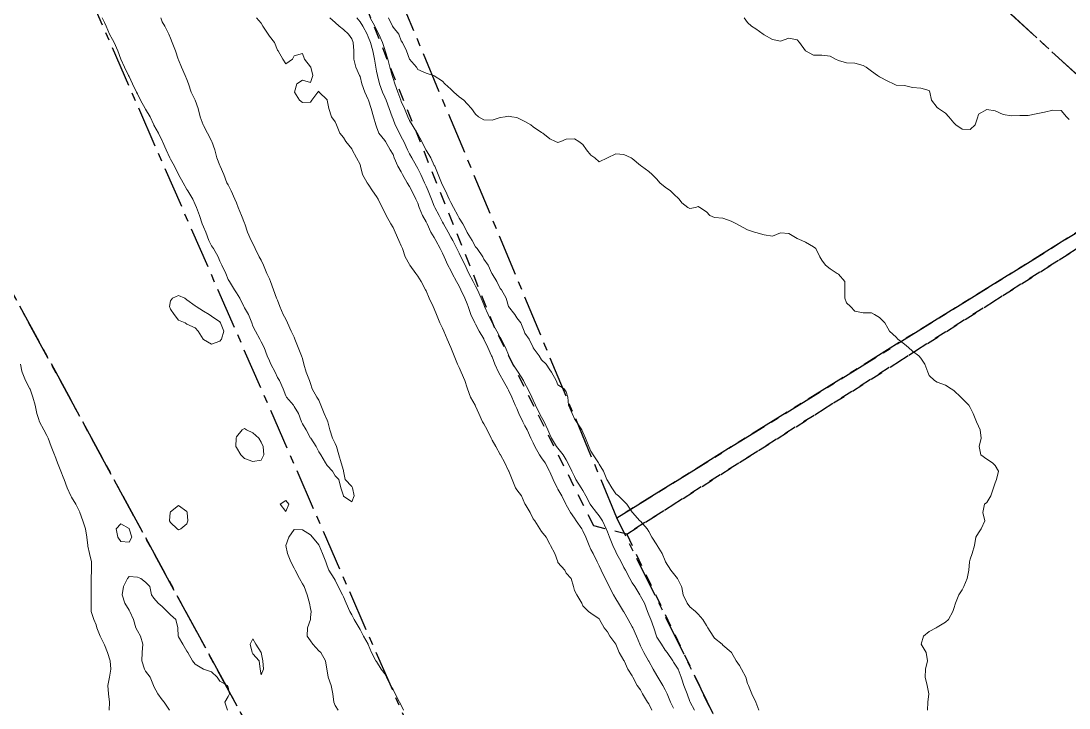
# Model space of a CAD drawing. Header units: centimetres. Extents: x 0 to 642158, y -847 to 649707.
# Drawn here: x 617300.2 to 617363.7, y 620416.9 to 620458.6 of the extents above; entities that cross this region are included whole.
import ezdxf

# ---------------------------------------------------------------- set-up
doc = ezdxf.new("R2010")
doc.units = ezdxf.units.CM
doc.header["$MEASUREMENT"] = 0
doc.linetypes.add('CENTERX2', pattern=[4, 2.5, -0.5, 0.5, -0.5])
doc.linetypes.add('JIS_02_0.7', pattern=[1.35, 0.75, -0.6])
doc.layers.add('SPW_parcellaire cadastral', color=7, linetype='CENTERX2', lineweight=25, true_color=0xff0542)
doc.layers.add('WAL_parcellaire agricole', color=7, linetype='JIS_02_0.7', lineweight=25)
doc.layers.add('WAL_topographie 0.5', color=253, linetype='Continuous', lineweight=20)

msp = doc.modelspace()

# ---------------------------------------------------------------- linework, layer by layer
at = {"layer": 'SPW_parcellaire cadastral'}
for points in [[(617280.025, 620569.341), (617309.952, 620589.2), (617366.977, 620489.564), (617384.792, 620458.425), (617370.439, 620449.596), (617300.97, 620513.291), (617280.025, 620569.341)], [(617370.439, 620449.596), (617336.322, 620428.419), (617300.97, 620513.291), (617370.439, 620449.596)], [(617392.267, 620281.812), (617393.536, 620278.746), (617371.057, 620292.797), (617374.709, 620296.56), (617340.895, 620357.32), (617337.548, 620363.525), (617334.299, 620378.327), (617286.739, 620465.896), (617269.952, 620496.899), (617274.764, 620500.676), (617283.484, 620507.46), (617304.117, 620460.615), (617333.025, 620394.339), (617343.969, 620372.254), (617392.267, 620281.812)], [(617286.739, 620465.896), (617334.299, 620378.327), (617337.548, 620363.525), (617308.437, 620329.669), (617205.087, 620446.27), (617211.998, 620451.663), (617233.03, 620423.492), (617286.739, 620465.896)], [(617370.439, 620449.596), (617390.157, 620431.516), (617394.877, 620437.01), (617463.522, 620267.972), (617460.938, 620270.103), (617458.111, 620272.172), (617388.083, 620323.22), (617336.322, 620428.419), (617370.439, 620449.596)]]:
    msp.add_lwpolyline(points, dxfattribs=at)
at = {"layer": 'WAL_parcellaire agricole'}
for points in [[(617311.154, 620587.431), (617336.266, 620545.201), (617365.915, 620491.938), (617387.044, 620457.816), (617377.919, 620453.44), (617336.923, 620427.435), (617334.923, 620427.935), (617328.921, 620439.934), (617296.912, 620519.93), (617281.156, 620568.552), (617311.154, 620587.431)], [(617345.425, 620409.686), (617336.923, 620427.435), (617377.919, 620453.44), (617387.044, 620457.816), (617398.921, 620432.942), (617447.936, 620309.949), (617455.438, 620286.575), (617451.439, 620281.95), (617435.938, 620289.948), (617410.936, 620306.945), (617389.934, 620324.942), (617373.931, 620353.94), (617361.178, 620378.688), (617345.425, 620409.686)]]:
    msp.add_lwpolyline(points, dxfattribs=at)
at = {"layer": 'WAL_topographie 0.5'}
for points in [[(617305.119, 620458.75), (617305.25, 620458.467), (617305.346, 620458.25), (617305.568, 620457.75), (617305.75, 620457.429), (617305.847, 620457.25), (617306.071, 620456.75), (617306.245, 620456.25), (617306.25, 620456.24), (617306.476, 620455.75), (617306.72, 620455.25), (617306.75, 620455.183), (617306.951, 620454.75), (617307.196, 620454.25), (617307.25, 620454.146), (617307.441, 620453.75), (617307.726, 620453.25), (617307.75, 620453.211), (617308.026, 620452.75), (617308.246, 620452.25), (617308.25, 620452.242), (617308.531, 620451.75), (617308.75, 620451.287), (617308.768, 620451.25), (617309, 620450.75), (617309.211, 620450.25), (617309.25, 620450.175), (617309.494, 620449.75), (617309.743, 620449.25), (617309.75, 620449.237), (617310.021, 620448.75), (617310.25, 620448.343), (617310.311, 620448.25), (617310.618, 620447.75), (617310.75, 620447.419), (617310.836, 620447.25), (617311.009, 620446.75), (617311.185, 620446.25), (617311.25, 620446.077), (617311.39, 620445.75), (617311.588, 620445.25), (617311.75, 620444.93), (617311.869, 620444.75), (617312.142, 620444.25), (617312.25, 620443.985), (617312.369, 620443.75), (617312.605, 620443.25), (617312.75, 620442.87), (617312.829, 620442.75), (617313.135, 620442.25), (617313.25, 620442.066), (617313.467, 620441.75), (617313.712, 620441.25), (617313.75, 620441.152), (617313.978, 620440.75), (617314.184, 620440.25), (617314.25, 620440.047), (617314.418, 620439.75), (617314.682, 620439.25), (617314.75, 620439.089), (617314.926, 620438.75), (617315.125, 620438.25), (617315.25, 620437.953), (617315.35, 620437.75), (617315.607, 620437.25), (617315.75, 620436.94), (617315.868, 620436.75), (617316.09, 620436.25), (617316.25, 620435.813), (617316.298, 620435.75), (617316.705, 620435.25), (617316.75, 620435.181), (617317.016, 620434.75), (617317.201, 620434.25), (617317.25, 620434.128), (617317.483, 620433.75), (617317.75, 620433.263), (617317.761, 620433.25), (617318.097, 620432.75), (617318.25, 620432.422), (617318.375, 620432.25), (617318.663, 620431.75), (617318.75, 620431.588), (617319.079, 620431.25), (617319.25, 620430.977), (617319.467, 620430.75), (617319.587, 620430.25), (617319.742, 620429.75), (617319.75, 620429.736), (617320.25, 620429.396), (617320.383, 620429.75), (617320.291, 620430.25), (617320.25, 620430.328), (617319.855, 620430.75), (617319.754, 620431.25), (617319.75, 620431.288), (617319.596, 620431.75), (617319.462, 620432.25), (617319.315, 620432.75), (617319.25, 620432.938), (617319.076, 620433.25), (617318.922, 620433.75), (617318.79, 620434.25), (617318.75, 620434.353), (617318.566, 620434.75), (617318.379, 620435.25), (617318.25, 620435.562), (617318.119, 620435.75), (617317.855, 620436.25), (617317.75, 620436.58), (617317.686, 620436.75), (617317.484, 620437.25), (617317.331, 620437.75), (617317.25, 620438.086), (617317.199, 620438.25), (617316.993, 620438.75), (617316.799, 620439.25), (617316.75, 620439.376), (617316.58, 620439.75), (617316.355, 620440.25), (617316.25, 620440.476), (617316.097, 620440.75), (617315.889, 620441.25), (617315.75, 620441.622), (617315.69, 620441.75), (617315.496, 620442.25), (617315.316, 620442.75), (617315.25, 620442.917), (617315.093, 620443.25), (617314.895, 620443.75), (617314.75, 620444.044), (617314.626, 620444.25), (617314.389, 620444.75), (617314.25, 620445.056), (617314.14, 620445.25), (617313.921, 620445.75), (617313.765, 620446.25), (617313.75, 620446.293), (617313.564, 620446.75), (617313.365, 620447.25), (617313.25, 620447.527), (617313.151, 620447.75), (617312.925, 620448.25), (617312.75, 620448.625), (617312.679, 620448.75), (617312.486, 620449.25), (617312.268, 620449.75), (617312.25, 620449.786), (617312.067, 620450.25), (617311.936, 620450.75), (617311.77, 620451.25), (617311.75, 620451.281), (617311.497, 620451.75), (617311.25, 620452.212), (617311.231, 620452.25), (617311.061, 620452.75), (617310.935, 620453.25), (617310.75, 620453.75), (617310.75, 620453.75), (617310.515, 620454.25), (617310.34, 620454.75), (617310.25, 620455.004), (617310.152, 620455.25), (617309.929, 620455.75), (617309.75, 620456.194), (617309.727, 620456.25), (617309.556, 620456.75), (617309.364, 620457.25), (617309.25, 620457.51), (617309.157, 620457.75), (617308.905, 620458.25), (617308.75, 620458.512), (617308.664, 620458.75)], [(617314.471, 620458.75), (617314.75, 620458.417), (617314.861, 620458.25), (617315.174, 620457.75), (617315.25, 620457.645), (617315.559, 620457.25), (617315.75, 620456.794), (617315.777, 620456.75), (617316.059, 620456.25), (617316.25, 620455.96), (617316.659, 620456.25), (617316.75, 620456.45), (617317.25, 620456.583), (617317.373, 620456.25), (617317.75, 620455.776), (617317.762, 620455.75), (617317.878, 620455.25), (617317.75, 620454.833), (617317.25, 620454.974), (617316.925, 620454.75), (617316.774, 620454.25), (617317.074, 620453.75), (617317.25, 620453.62), (617317.75, 620453.631), (617317.828, 620453.75), (617318.194, 620454.25), (617318.25, 620454.295), (617318.276, 620454.25), (617318.75, 620453.776), (617318.76, 620453.75), (617318.862, 620453.25), (617319.021, 620452.75), (617319.25, 620452.436), (617319.312, 620452.25), (617319.531, 620451.75), (617319.75, 620451.5), (617319.889, 620451.25), (617320.25, 620450.805), (617320.278, 620450.75), (617320.526, 620450.25), (617320.75, 620449.852), (617320.779, 620449.75), (617320.899, 620449.25), (617321.184, 620448.75), (617321.25, 620448.669), (617321.513, 620448.25), (617321.75, 620447.912), (617321.847, 620447.75), (617322.082, 620447.25), (617322.25, 620446.934), (617322.33, 620446.75), (617322.615, 620446.25), (617322.75, 620446.029), (617322.884, 620445.75), (617323.108, 620445.25), (617323.25, 620444.929), (617323.324, 620444.75), (617323.478, 620444.25), (617323.75, 620443.782), (617323.77, 620443.75), (617324.125, 620443.25), (617324.25, 620443.083), (617324.458, 620442.75), (617324.722, 620442.25), (617324.75, 620442.198), (617324.949, 620441.75), (617325.181, 620441.25), (617325.25, 620441.09), (617325.389, 620440.75), (617325.588, 620440.25), (617325.75, 620439.922), (617325.827, 620439.75), (617326.036, 620439.25), (617326.247, 620438.75), (617326.25, 620438.745), (617326.459, 620438.25), (617326.657, 620437.75), (617326.75, 620437.54), (617326.883, 620437.25), (617327.106, 620436.75), (617327.25, 620436.303), (617327.271, 620436.25), (617327.441, 620435.75), (617327.721, 620435.25), (617327.75, 620435.194), (617327.961, 620434.75), (617328.18, 620434.25), (617328.25, 620434.132), (617328.461, 620433.75), (617328.691, 620433.25), (617328.75, 620433.129), (617328.991, 620432.75), (617329.25, 620432.267), (617329.263, 620432.25), (617329.524, 620431.75), (617329.75, 620431.282), (617329.769, 620431.25), (617329.975, 620430.75), (617330.177, 620430.25), (617330.25, 620430.129), (617330.535, 620429.75), (617330.75, 620429.279), (617330.768, 620429.25), (617331.061, 620428.75), (617331.25, 620428.36), (617331.338, 620428.25), (617331.652, 620427.75), (617331.75, 620427.59), (617332.033, 620427.25), (617332.25, 620426.835), (617332.302, 620426.75), (617332.552, 620426.25), (617332.732, 620425.75), (617332.75, 620425.709), (617333.156, 620425.25), (617333.25, 620425.064), (617333.547, 620424.75), (617333.684, 620424.25), (617333.75, 620424.013), (617333.885, 620423.75), (617334.189, 620423.25), (617334.25, 620423.091), (617334.591, 620422.75), (617334.75, 620422.633), (617335.25, 620422.296), (617335.272, 620422.25), (617335.549, 620421.75), (617335.75, 620421.518), (617335.887, 620421.25), (617336.25, 620420.76), (617336.255, 620420.75), (617336.453, 620420.25), (617336.75, 620419.761), (617336.755, 620419.75), (617336.994, 620419.25), (617337.25, 620418.832), (617337.287, 620418.75), (617337.559, 620418.25), (617337.75, 620417.984), (617337.873, 620417.75), (617338.179, 620417.25), (617338.25, 620417.14), (617338.436, 620416.75)], [(617318.919, 620458.75), (617319.25, 620458.468), (617319.483, 620458.25), (617319.75, 620458.051), (617320.041, 620457.75), (617320.25, 620457.467), (617320.325, 620457.25), (617320.364, 620456.75), (617320.375, 620456.25), (617320.492, 620455.75), (617320.718, 620455.25), (617320.75, 620455.192), (617320.864, 620454.75), (617321.03, 620454.25), (617321.25, 620453.788), (617321.262, 620453.75), (617321.414, 620453.25), (617321.555, 620452.75), (617321.703, 620452.25), (617321.75, 620452.133), (617321.893, 620451.75), (617322.25, 620451.305), (617322.284, 620451.25), (617322.58, 620450.75), (617322.75, 620450.455), (617322.826, 620450.25), (617323.031, 620449.75), (617323.25, 620449.403), (617323.326, 620449.25), (617323.598, 620448.75), (617323.75, 620448.528), (617323.889, 620448.25), (617324.125, 620447.75), (617324.25, 620447.498), (617324.338, 620447.25), (617324.542, 620446.75), (617324.75, 620446.379), (617324.809, 620446.25), (617325.05, 620445.75), (617325.25, 620445.417), (617325.338, 620445.25), (617325.601, 620444.75), (617325.75, 620444.474), (617325.85, 620444.25), (617326.063, 620443.75), (617326.25, 620443.418), (617326.332, 620443.25), (617326.592, 620442.75), (617326.75, 620442.474), (617326.86, 620442.25), (617327.098, 620441.75), (617327.25, 620441.407), (617327.304, 620441.25), (617327.461, 620440.75), (617327.701, 620440.25), (617327.75, 620440.175), (617327.969, 620439.75), (617328.25, 620439.27), (617328.26, 620439.25), (617328.488, 620438.75), (617328.716, 620438.25), (617328.75, 620438.18), (617328.923, 620437.75), (617329.153, 620437.25), (617329.25, 620437.071), (617329.423, 620436.75), (617329.709, 620436.25), (617329.75, 620436.175), (617329.946, 620435.75), (617330.15, 620435.25), (617330.25, 620435.047), (617330.382, 620434.75), (617330.623, 620434.25), (617330.75, 620434.011), (617330.881, 620433.75), (617331.113, 620433.25), (617331.25, 620432.974), (617331.354, 620432.75), (617331.629, 620432.25), (617331.75, 620432.057), (617331.964, 620431.75), (617332.234, 620431.25), (617332.25, 620431.216), (617332.452, 620430.75), (617332.704, 620430.25), (617332.75, 620430.162), (617332.983, 620429.75), (617333.228, 620429.25), (617333.25, 620429.208), (617333.508, 620428.75), (617333.75, 620428.394), (617333.857, 620428.25), (617334.196, 620427.75), (617334.25, 620427.644), (617334.442, 620427.25), (617334.644, 620426.75), (617334.75, 620426.506), (617334.875, 620426.25), (617335.128, 620425.75), (617335.25, 620425.507), (617335.377, 620425.25), (617335.619, 620424.75), (617335.75, 620424.474), (617335.858, 620424.25), (617336.118, 620423.75), (617336.25, 620423.503), (617336.412, 620423.25), (617336.728, 620422.75), (617336.75, 620422.711), (617337.013, 620422.25), (617337.25, 620421.817), (617337.281, 620421.75), (617337.507, 620421.25), (617337.708, 620420.75), (617337.75, 620420.659), (617337.954, 620420.25), (617338.242, 620419.75), (617338.25, 620419.734), (617338.519, 620419.25), (617338.75, 620418.851), (617338.807, 620418.75), (617339.107, 620418.25), (617339.25, 620417.997), (617339.365, 620417.75), (617339.575, 620417.25), (617339.75, 620416.87)], [(617320.553, 620458.75), (617320.75, 620458.501), (617320.913, 620458.25), (617321.186, 620457.75), (617321.25, 620457.599), (617321.385, 620457.25), (617321.523, 620456.75), (617321.623, 620456.25), (617321.708, 620455.75), (617321.75, 620455.521), (617321.799, 620455.25), (617321.923, 620454.75), (617322.102, 620454.25), (617322.25, 620453.935), (617322.334, 620453.75), (617322.523, 620453.25), (617322.691, 620452.75), (617322.75, 620452.595), (617322.88, 620452.25), (617323.134, 620451.75), (617323.25, 620451.526), (617323.394, 620451.25), (617323.623, 620450.75), (617323.75, 620450.494), (617323.891, 620450.25), (617324.18, 620449.75), (617324.25, 620449.617), (617324.433, 620449.25), (617324.658, 620448.75), (617324.75, 620448.542), (617324.874, 620448.25), (617325.075, 620447.75), (617325.25, 620447.326), (617325.286, 620447.25), (617325.541, 620446.75), (617325.75, 620446.346), (617325.803, 620446.25), (617326.084, 620445.75), (617326.25, 620445.452), (617326.365, 620445.25), (617326.62, 620444.75), (617326.75, 620444.482), (617326.869, 620444.25), (617327.117, 620443.75), (617327.25, 620443.465), (617327.352, 620443.25), (617327.607, 620442.75), (617327.75, 620442.48), (617327.875, 620442.25), (617328.099, 620441.75), (617328.25, 620441.366), (617328.301, 620441.25), (617328.511, 620440.75), (617328.75, 620440.258), (617328.754, 620440.25), (617329.048, 620439.75), (617329.25, 620439.362), (617329.315, 620439.25), (617329.57, 620438.75), (617329.75, 620438.306), (617329.775, 620438.25), (617330.011, 620437.75), (617330.25, 620437.372), (617330.331, 620437.25), (617330.653, 620436.75), (617330.75, 620436.568), (617330.925, 620436.25), (617331.167, 620435.75), (617331.25, 620435.565), (617331.392, 620435.25), (617331.633, 620434.75), (617331.75, 620434.532), (617331.903, 620434.25), (617332.14, 620433.75), (617332.25, 620433.472), (617332.352, 620433.25), (617332.668, 620432.75), (617332.75, 620432.645), (617333.066, 620432.25), (617333.25, 620431.943), (617333.355, 620431.75), (617333.585, 620431.25), (617333.75, 620430.93), (617333.842, 620430.75), (617334.152, 620430.25), (617334.25, 620430.079), (617334.429, 620429.75), (617334.703, 620429.25), (617334.75, 620429.186), (617335.087, 620428.75), (617335.25, 620428.541), (617335.446, 620428.25), (617335.678, 620427.75), (617335.75, 620427.572), (617335.878, 620427.25), (617336.086, 620426.75), (617336.25, 620426.352), (617336.306, 620426.25), (617336.58, 620425.75), (617336.75, 620425.419), (617336.848, 620425.25), (617337.109, 620424.75), (617337.25, 620424.481), (617337.408, 620424.25), (617337.708, 620423.75), (617337.75, 620423.677), (617337.988, 620423.25), (617338.181, 620422.75), (617338.25, 620422.545), (617338.37, 620422.25), (617338.554, 620421.75), (617338.717, 620421.25), (617338.75, 620421.179), (617339.017, 620420.75), (617339.25, 620420.388), (617339.372, 620420.25), (617339.71, 620419.75), (617339.75, 620419.674), (617340.046, 620419.25), (617340.218, 620418.75), (617340.25, 620418.639), (617340.385, 620418.25), (617340.581, 620417.75), (617340.75, 620417.288), (617340.77, 620417.25), (617341.029, 620416.75)], [(617321.367, 620458.75), (617321.639, 620458.25), (617321.75, 620458.023), (617321.894, 620457.75), (617322.109, 620457.25), (617322.25, 620456.828), (617322.281, 620456.75), (617322.425, 620456.25), (617322.561, 620455.75), (617322.7, 620455.25), (617322.75, 620455.075), (617322.851, 620454.75), (617323.031, 620454.25), (617323.221, 620453.75), (617323.25, 620453.676), (617323.444, 620453.25), (617323.64, 620452.75), (617323.75, 620452.522), (617323.913, 620452.25), (617324.218, 620451.75), (617324.25, 620451.689), (617324.488, 620451.25), (617324.736, 620450.75), (617324.75, 620450.724), (617325.031, 620450.25), (617325.25, 620449.795), (617325.275, 620449.75), (617325.495, 620449.25), (617325.689, 620448.75), (617325.75, 620448.592), (617325.926, 620448.25), (617326.155, 620447.75), (617326.25, 620447.543), (617326.419, 620447.25), (617326.677, 620446.75), (617326.75, 620446.6), (617326.977, 620446.25), (617327.236, 620445.75), (617327.25, 620445.723), (617327.555, 620445.25), (617327.75, 620444.869), (617327.848, 620444.75), (617328.188, 620444.25), (617328.25, 620444.12), (617328.523, 620443.75), (617328.739, 620443.25), (617328.75, 620443.223), (617329.049, 620442.75), (617329.25, 620442.338), (617329.318, 620442.25), (617329.605, 620441.75), (617329.75, 620441.25), (617329.75, 620441.25), (617330.13, 620440.75), (617330.25, 620440.556), (617330.5, 620440.25), (617330.697, 620439.75), (617330.75, 620439.625), (617331.013, 620439.25), (617331.239, 620438.75), (617331.25, 620438.727), (617331.605, 620438.25), (617331.75, 620438.014), (617332.036, 620437.75), (617332.25, 620437.4), (617332.36, 620437.25), (617332.65, 620436.75), (617332.75, 620436.488), (617333.135, 620436.25), (617333.25, 620436.062), (617333.35, 620435.75), (617333.38, 620435.25), (617333.601, 620434.75), (617333.75, 620434.432), (617333.879, 620434.25), (617334.19, 620433.75), (617334.25, 620433.621), (617334.412, 620433.25), (617334.625, 620432.75), (617334.75, 620432.476), (617334.893, 620432.25), (617335.208, 620431.75), (617335.25, 620431.675), (617335.5, 620431.25), (617335.719, 620430.75), (617335.75, 620430.681), (617336.015, 620430.25), (617336.25, 620429.888), (617336.425, 620429.75), (617336.75, 620429.425), (617336.931, 620429.25), (617337.25, 620428.776), (617337.264, 620428.75), (617337.713, 620428.25), (617337.75, 620428.216), (617338.156, 620427.75), (617338.25, 620427.596), (617338.446, 620427.25), (617338.75, 620426.783), (617338.771, 620426.75), (617339.066, 620426.25), (617339.25, 620425.807), (617339.279, 620425.75), (617339.585, 620425.25), (617339.75, 620425.037), (617339.99, 620424.75), (617340.238, 620424.25), (617340.25, 620424.191), (617340.336, 620423.75), (617340.581, 620423.25), (617340.75, 620423.025), (617341.08, 620422.75), (617341.25, 620422.583), (617341.529, 620422.25), (617341.75, 620421.885), (617341.835, 620421.75), (617342.154, 620421.25), (617342.25, 620421.131), (617342.707, 620420.75), (617342.75, 620420.708), (617343.25, 620420.283), (617343.279, 620420.25), (617343.544, 620419.75), (617343.75, 620419.462), (617343.875, 620419.25), (617344.146, 620418.75), (617344.25, 620418.383), (617344.3, 620418.25), (617344.507, 620417.75), (617344.75, 620417.25), (617344.75, 620417.25), (617344.938, 620416.75)], [(617322.472, 620458.75), (617322.722, 620458.25), (617322.75, 620458.191), (617323.103, 620457.75), (617323.25, 620457.348), (617323.315, 620457.25), (617323.561, 620456.75), (617323.747, 620456.25), (617323.75, 620456.241), (617324.163, 620455.75), (617324.25, 620455.617), (617324.75, 620455.4), (617325.212, 620455.25), (617325.25, 620455.237), (617325.75, 620454.905), (617325.894, 620454.75), (617326.25, 620454.417), (617326.432, 620454.25), (617326.75, 620453.958), (617327.036, 620453.75), (617327.25, 620453.529), (617327.5, 620453.25), (617327.75, 620452.911), (617327.937, 620452.75), (617328.25, 620452.567), (617328.75, 620452.54), (617329.25, 620452.696), (617329.55, 620452.75), (617329.75, 620452.776), (617329.95, 620452.75), (617330.25, 620452.71), (617330.75, 620452.471), (617331.102, 620452.25), (617331.25, 620452.147), (617331.75, 620451.793), (617331.833, 620451.75), (617332.25, 620451.405), (617332.596, 620451.25), (617332.75, 620451.181), (617332.917, 620451.25), (617333.25, 620451.388), (617333.75, 620451.41), (617334.018, 620451.25), (617334.25, 620451.064), (617334.489, 620450.75), (617334.75, 620450.417), (617334.981, 620450.25), (617335.25, 620450.009), (617335.75, 620450.25), (617335.75, 620450.25), (617336.25, 620450.494), (617336.75, 620450.459), (617337.178, 620450.25), (617337.25, 620450.212), (617337.75, 620449.796), (617337.807, 620449.75), (617338.25, 620449.42), (617338.46, 620449.25), (617338.75, 620448.968), (617338.935, 620448.75), (617339.25, 620448.476), (617339.574, 620448.25), (617339.75, 620448.083), (617340.101, 620447.75), (617340.25, 620447.521), (617340.632, 620447.25), (617340.75, 620447.189), (617341.083, 620447.25), (617341.25, 620447.3), (617341.341, 620447.25), (617341.75, 620446.985), (617341.961, 620446.75), (617342.25, 620446.64), (617342.75, 620446.6), (617343.25, 620446.417), (617343.565, 620446.25), (617343.75, 620446.15), (617344.25, 620445.897), (617344.667, 620445.75), (617344.75, 620445.719), (617345.25, 620445.597), (617345.75, 620445.5), (617346.25, 620445.714), (617346.75, 620445.671), (617347.25, 620445.368), (617347.536, 620445.25), (617347.75, 620445.147), (617348.25, 620444.865), (617348.379, 620444.75), (617348.632, 620444.25), (617348.75, 620444.05), (617348.964, 620443.75), (617349.25, 620443.528), (617349.685, 620443.25), (617349.75, 620443.192), (617350.146, 620442.75), (617350.147, 620442.25), (617350.15, 620441.75), (617350.25, 620441.469), (617350.484, 620441.25), (617350.75, 620440.964), (617351.25, 620440.865), (617351.75, 620440.847), (617351.937, 620440.75), (617352.25, 620440.577), (617352.567, 620440.25), (617352.75, 620439.926), (617352.847, 620439.75), (617353.25, 620439.371), (617353.358, 620439.25), (617353.75, 620438.954), (617353.994, 620438.75), (617354.25, 620438.536), (617354.628, 620438.25), (617354.75, 620438.114), (617354.995, 620437.75), (617355.165, 620437.25), (617355.25, 620437.05), (617355.583, 620436.75), (617355.75, 620436.643), (617356.25, 620436.472), (617356.598, 620436.25), (617356.75, 620436.141), (617357.167, 620435.75), (617357.25, 620435.654), (617357.67, 620435.25), (617357.75, 620435.107), (617357.929, 620434.75), (617358.125, 620434.25), (617358.25, 620433.981), (617358.341, 620433.75), (617358.403, 620433.25), (617358.287, 620432.75), (617358.387, 620432.25), (617358.75, 620431.983), (617359.1, 620431.75), (617359.25, 620431.592), (617359.46, 620431.25), (617359.336, 620430.75), (617359.25, 620430.536), (617359.155, 620430.25), (617358.987, 620429.75), (617358.75, 620429.354), (617358.611, 620429.25), (617358.5, 620428.75), (617358.631, 620428.25), (617358.412, 620427.75), (617358.25, 620427.518), (617358.094, 620427.25), (617358.006, 620426.75), (617357.855, 620426.25), (617357.75, 620425.917), (617357.703, 620425.75), (617357.663, 620425.25), (617357.561, 620424.75), (617357.353, 620424.25), (617357.25, 620424.05), (617357.056, 620423.75), (617356.847, 620423.25), (617356.75, 620422.932), (617356.697, 620422.75), (617356.435, 620422.25), (617356.25, 620422.089), (617355.75, 620421.791), (617355.681, 620421.75), (617355.25, 620421.519), (617354.905, 620421.25), (617354.764, 620420.75), (617355.065, 620420.25), (617355.162, 620419.75), (617355.031, 620419.25), (617355.019, 620418.75), (617355.144, 620418.25), (617355.241, 620417.75), (617355.179, 620417.25), (617355.15, 620416.75)], [(617344.037, 620458.75), (617344.25, 620458.464), (617344.492, 620458.25), (617344.75, 620458.072), (617345.189, 620457.75), (617345.25, 620457.708), (617345.75, 620457.425), (617346.25, 620457.327), (617346.75, 620457.523), (617347.25, 620457.417), (617347.391, 620457.25), (617347.75, 620456.75), (617347.75, 620456.75), (617348.25, 620456.481), (617348.75, 620456.484), (617349.25, 620456.417), (617349.573, 620456.25), (617349.75, 620456.153), (617350.25, 620456.021), (617350.75, 620456.006), (617351.25, 620455.864), (617351.429, 620455.75), (617351.75, 620455.507), (617352.115, 620455.25), (617352.25, 620455.176), (617352.75, 620454.907), (617353.094, 620454.75), (617353.25, 620454.661), (617353.75, 620454.654), (617354.25, 620454.518), (617354.75, 620454.489), (617355.25, 620454.35), (617355.304, 620454.25), (617355.401, 620453.75), (617355.75, 620453.308), (617355.815, 620453.25), (617356.25, 620452.964), (617356.453, 620452.75), (617356.75, 620452.383), (617356.879, 620452.25), (617357.25, 620451.994), (617357.75, 620451.974), (617358.042, 620452.25), (617358.21, 620452.75), (617358.25, 620452.9), (617358.75, 620453.191), (617359.25, 620453.114), (617359.75, 620452.88), (617360.25, 620452.81), (617360.75, 620452.824), (617361.25, 620452.816), (617361.75, 620452.926), (617362.25, 620453.034), (617362.75, 620453.147), (617363.25, 620453.129), (617363.583, 620452.75), (617363.75, 620452.573)], [(617312.346, 620439.25), (617312.25, 620439.128), (617311.75, 620438.947), (617311.25, 620439.234), (617311.23, 620439.25), (617310.937, 620439.75), (617310.75, 620439.954), (617310.25, 620440.167), (617310.141, 620440.25), (617309.75, 620440.414), (617309.478, 620440.75), (617309.25, 620441.073), (617309.199, 620441.25), (617309.25, 620441.59), (617309.388, 620441.75), (617309.75, 620441.914), (617310.125, 620441.75), (617310.25, 620441.637), (617310.75, 620441.277), (617310.803, 620441.25), (617311.25, 620440.967), (617311.592, 620440.75), (617311.75, 620440.653), (617312.25, 620440.306), (617312.285, 620440.25), (617312.481, 620439.75), (617312.346, 620439.25)], [(617305.529, 620416.75), (617305.552, 620417.25), (617305.5, 620417.75), (617305.454, 620418.25), (617305.557, 620418.75), (617305.631, 620419.25), (617305.594, 620419.75), (617305.443, 620420.25), (617305.25, 620420.721), (617305.236, 620420.75), (617305, 620421.25), (617304.8, 620421.75), (617304.75, 620421.926), (617304.609, 620422.25), (617304.45, 620422.75), (617304.44, 620423.25), (617304.442, 620423.75), (617304.44, 620424.25), (617304.447, 620424.75), (617304.475, 620425.25), (617304.459, 620425.75), (617304.339, 620426.25), (617304.25, 620426.712), (617304.241, 620426.75), (617304.192, 620427.25), (617304.112, 620427.75), (617303.949, 620428.25), (617303.753, 620428.75), (617303.75, 620428.756), (617303.507, 620429.25), (617303.25, 620429.679), (617303.213, 620429.75), (617302.987, 620430.25), (617302.812, 620430.75), (617302.75, 620430.896), (617302.602, 620431.25), (617302.4, 620431.75), (617302.25, 620432.196), (617302.229, 620432.25), (617302.03, 620432.75), (617301.837, 620433.25), (617301.75, 620433.411), (617301.574, 620433.75), (617301.317, 620434.25), (617301.25, 620434.444), (617301.155, 620434.75), (617301.044, 620435.25), (617300.909, 620435.75), (617300.75, 620436.221), (617300.736, 620436.25), (617300.467, 620436.75), (617300.269, 620437.25), (617300.25, 620437.326), (617300.167, 620437.75)], [(617314.918, 620432.25), (617314.75, 620431.926), (617314.25, 620431.835), (617313.75, 620432.027), (617313.524, 620432.25), (617313.25, 620432.681), (617313.223, 620432.75), (617313.23, 620433.25), (617313.25, 620433.345), (617313.604, 620433.75), (617313.75, 620433.834), (617313.869, 620433.75), (617314.25, 620433.569), (617314.612, 620433.25), (617314.75, 620433.019), (617314.883, 620432.75), (617314.918, 620432.25)], [(617316.432, 620429.25), (617316.25, 620428.815), (617315.905, 620429.25), (617316.25, 620429.477), (617316.432, 620429.25)], [(617309.879, 620427.75), (617309.75, 620427.692), (617309.671, 620427.75), (617309.25, 620428.143), (617309.198, 620428.25), (617309.231, 620428.75), (617309.25, 620428.79), (617309.75, 620429.171), (617310.25, 620428.798), (617310.275, 620428.75), (617310.317, 620428.25), (617310.25, 620428.052), (617309.879, 620427.75)], [(617306.917, 620427.25), (617306.75, 620426.95), (617306.25, 620426.98), (617306.061, 620427.25), (617305.959, 620427.75), (617306.25, 620428.064), (617306.75, 620427.766), (617306.76, 620427.75), (617306.917, 620427.25)], [(617319.417, 620416.75), (617319.25, 620417.036), (617319.167, 620417.25), (617319.106, 620417.75), (617318.998, 620418.25), (617318.815, 620418.75), (617318.75, 620419.15), (617318.735, 620419.25), (617318.659, 620419.75), (617318.365, 620420.25), (617318.25, 620420.361), (617317.893, 620420.75), (617317.75, 620420.953), (617317.553, 620421.25), (617317.568, 620421.75), (617317.738, 620422.25), (617317.75, 620422.375), (617317.787, 620422.75), (617317.75, 620422.927), (617317.677, 620423.25), (617317.551, 620423.75), (617317.358, 620424.25), (617317.25, 620424.41), (617317.088, 620424.75), (617316.814, 620425.25), (617316.75, 620425.364), (617316.552, 620425.75), (617316.354, 620426.25), (617316.257, 620426.75), (617316.429, 620427.25), (617316.75, 620427.709), (617317.25, 620427.702), (617317.75, 620427.391), (617317.868, 620427.25), (617318.25, 620426.782), (617318.264, 620426.75), (617318.477, 620426.25), (617318.677, 620425.75), (617318.75, 620425.511), (617318.852, 620425.25), (617319.185, 620424.75), (617319.25, 620424.65), (617319.423, 620424.25), (617319.68, 620423.75), (617319.75, 620423.628), (617319.909, 620423.25), (617320.125, 620422.75), (617320.25, 620422.544), (617320.389, 620422.25), (617320.687, 620421.75), (617320.75, 620421.641), (617320.967, 620421.25), (617321.243, 620420.75), (617321.25, 620420.734), (617321.442, 620420.25), (617321.707, 620419.75), (617321.75, 620419.699), (617322.038, 620419.25), (617322.25, 620418.967), (617322.355, 620418.75), (617322.588, 620418.25), (617322.75, 620418.006), (617322.87, 620417.75), (617323.148, 620417.25), (617323.25, 620417.054), (617323.375, 620416.75)], [(617309.195, 620416.75), (617308.879, 620417.25), (617308.75, 620417.379), (617308.494, 620417.75), (617308.25, 620418.189), (617308.223, 620418.25), (617308.015, 620418.75), (617307.75, 620419.126), (617307.674, 620419.25), (617307.516, 620419.75), (617307.543, 620420.25), (617307.577, 620420.75), (617307.436, 620421.25), (617307.25, 620421.564), (617307.159, 620421.75), (617307.004, 620422.25), (617306.795, 620422.75), (617306.75, 620422.813), (617306.493, 620423.25), (617306.331, 620423.75), (617306.417, 620424.25), (617306.652, 620424.75), (617306.75, 620424.869), (617307.25, 620424.817), (617307.464, 620424.75), (617307.75, 620424.528), (617308.013, 620424.25), (617308.096, 620423.75), (617308.25, 620423.56), (617308.515, 620423.25), (617308.75, 620423.037), (617309.048, 620422.75), (617309.25, 620422.536), (617309.576, 620422.25), (617309.701, 620421.75), (617309.729, 620421.25), (617309.75, 620421.21), (617309.996, 620420.75), (617310.25, 620420.331), (617310.307, 620420.25), (617310.599, 620419.75), (617310.75, 620419.554), (617311.25, 620419.25), (617311.25, 620419.25), (617311.75, 620419.087), (617312.095, 620418.75), (617312.25, 620418.518), (617312.719, 620418.25), (617312.75, 620418.15), (617312.841, 620417.75), (617312.75, 620417.583), (617312.56, 620417.25), (617312.719, 620416.75)], [(617314.902, 620419.25), (617314.75, 620418.9), (617314.69, 620419.25), (617314.628, 620419.75), (617314.25, 620420.181), (617314.202, 620420.25), (617314.094, 620420.75), (617314.25, 620421.091), (617314.424, 620420.75), (617314.75, 620420.25), (617314.75, 620420.25), (617314.848, 620419.75), (617314.902, 620419.25)]]:
    msp.add_lwpolyline(points, dxfattribs=at)

doc.saveas('drawing.dxf')
